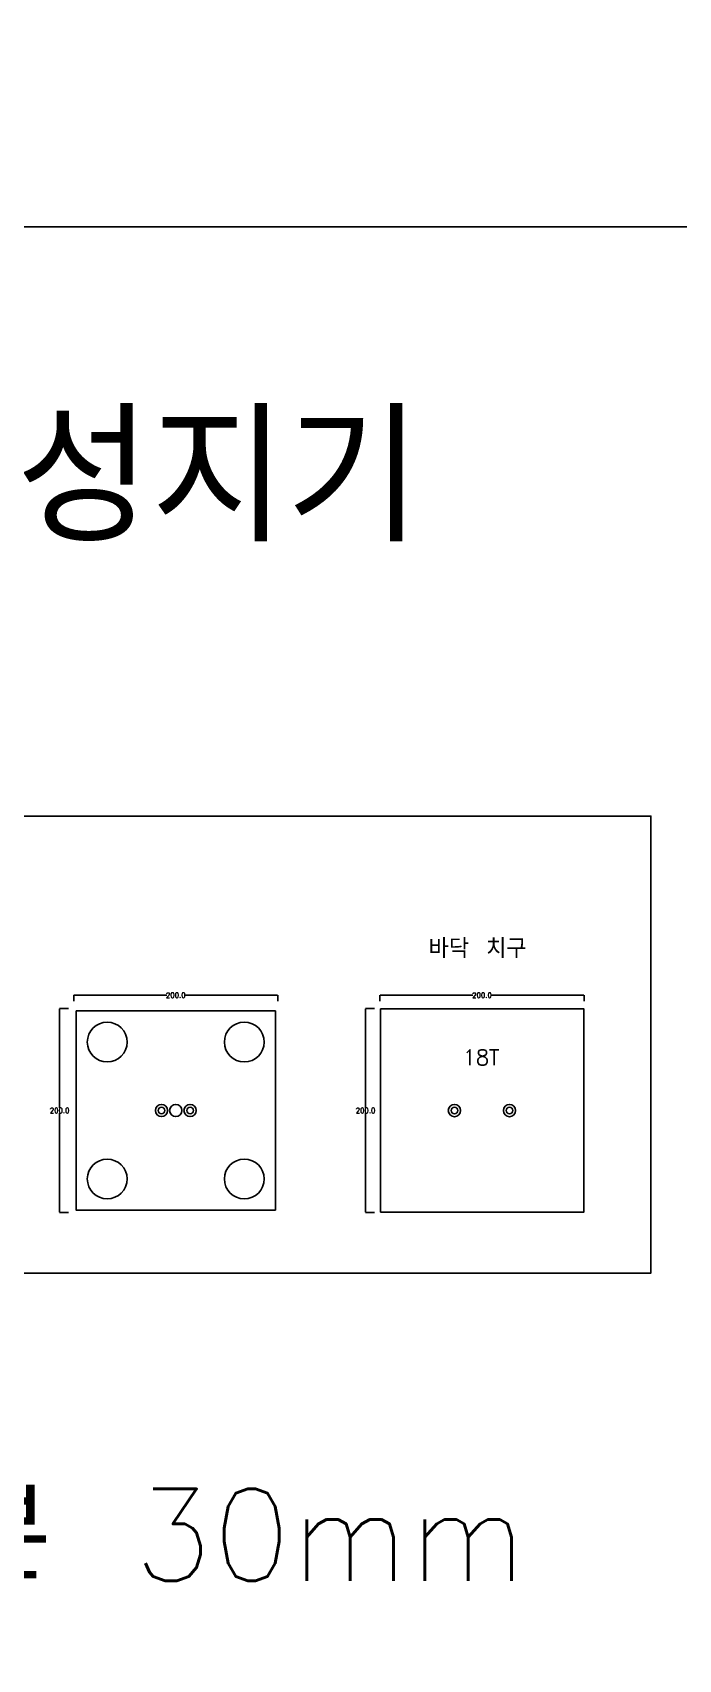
# Model space of a CAD drawing. Header units: millimetres. Extents: x 13291 to 28291, y 200 to 6643.
# Drawn here: x 20940 to 21573, y 1795 to 3390 of the extents above; entities that cross this region are included whole.
import ezdxf

# ---------------------------------------------------------------- set-up
doc = ezdxf.new("R2010")
doc.units = ezdxf.units.MM
for name, color, linetype in [('TEXT', 3, 'Continuous'), ('볼트 구멍', 7, 'Continuous'), ('치구', 7, 'Continuous'), ('치수', 7, 'Continuous')]:
    doc.layers.add(name, color=color, linetype=linetype)
doc.styles.get("Standard").update_dxf_attribs({"font": 'txt.shx', "bigfont": 'whgtxt.shx'})
doc.dimstyles.get("Standard").update_dxf_attribs({"dimtxt": 7, "dimasz": 0.18, "dimexe": 0.18, "dimexo": 0.0625, "dimgap": 0.09, "dimtad": 0, "dimtih": 1, "dimtoh": 1, "dimdec": 1, "dimzin": 0, "dimdsep": 46, "dimtxsty": 'Standard', "dimcen": 0.09, "dimadec": 0, "dimazin": 0, "dimtfac": 1, "dimtdec": 1, "dimtofl": 0, "dimtmove": 0, "dimatfit": 3, "dimfxl": 0, "dimtolj": 1, "dimtzin": 0, "dimarcsym": 0})

# ---------------------------------------------------------------- blocks, each defined once
blk = doc.blocks.new('*D385')
at = {"layer": 'Defpoints', "color": 0, "linetype": 'Continuous'}
for p in [(21180.3, 2446.2), (20980.3, 2440.3), (21180.3, 2440.3)]:
    blk.add_point(p, dxfattribs=at)
at = {"layer": '치수', "color": 0, "linetype": 'Continuous', "lineweight": -2}
for p, q in [((20980.3, 2440.3), (20980.3, 2446.3)), ((20980.5, 2446.2), (21071.4, 2446.2)), ((21180.1, 2446.2), (21089.1, 2446.2)), ((21180.3, 2440.3), (21180.3, 2446.3))]:
    blk.add_line(p, q, dxfattribs=at)
at = {"layer": '치수', "color": 0, "linetype": 'Continuous'}
for points in [[(20980.5, 2446.2), (20980.5, 2446.1), (20980.3, 2446.2)], [(21180.1, 2446.2), (21180.1, 2446.1), (21180.3, 2446.2)]]:
    blk.add_solid(points, dxfattribs=at)
at = {"layer": '치수', "color": 0, "linetype": 'Continuous', "insert": (21080.3, 2446.2), "char_height": 5, "attachment_point": 5}
blk.add_mtext('\\A1;200.0', dxfattribs=at)
blk = doc.blocks.new('*D406')
at = {"layer": 'Defpoints', "color": 0, "linetype": 'Continuous'}
for p in [(20975.4, 2433.2), (20966.5, 2233.2), (20975.4, 2233.2)]:
    blk.add_point(p, dxfattribs=at)
at = {"layer": '치수', "color": 0, "linetype": 'Continuous', "lineweight": -2}
for p, q in [((20975.3, 2433.2), (20966.3, 2433.2)), ((20966.5, 2433), (20966.5, 2335.8)), ((20966.5, 2233.4), (20966.5, 2330.6)), ((20975.3, 2233.2), (20966.3, 2233.2))]:
    blk.add_line(p, q, dxfattribs=at)
at = {"layer": '치수', "color": 0, "linetype": 'Continuous'}
for points in [[(20966.5, 2433), (20966.5, 2433), (20966.5, 2433.2)], [(20966.5, 2233.4), (20966.5, 2233.4), (20966.5, 2233.2)]]:
    blk.add_solid(points, dxfattribs=at)
at = {"layer": '치수', "color": 0, "linetype": 'Continuous', "insert": (20966.5, 2333.2), "char_height": 5, "attachment_point": 5}
blk.add_mtext('\\A1;200.0', dxfattribs=at)
blk = doc.blocks.new('*D412')
at = {"layer": 'Defpoints', "color": 0, "linetype": 'Continuous'}
for p in [(21480.3, 2446.2), (21280.3, 2440.3), (21480.3, 2440.3)]:
    blk.add_point(p, dxfattribs=at)
at = {"layer": '치수', "color": 0, "linetype": 'Continuous', "lineweight": -2}
for p, q in [((21280.3, 2440.3), (21280.3, 2446.3)), ((21280.5, 2446.2), (21371.4, 2446.2)), ((21480.1, 2446.2), (21389.1, 2446.2)), ((21480.3, 2440.3), (21480.3, 2446.3))]:
    blk.add_line(p, q, dxfattribs=at)
at = {"layer": '치수', "color": 0, "linetype": 'Continuous'}
for points in [[(21280.5, 2446.2), (21280.5, 2446.1), (21280.3, 2446.2)], [(21480.1, 2446.2), (21480.1, 2446.1), (21480.3, 2446.2)]]:
    blk.add_solid(points, dxfattribs=at)
at = {"layer": '치수', "color": 0, "linetype": 'Continuous', "insert": (21380.3, 2446.2), "char_height": 5, "attachment_point": 5}
blk.add_mtext('\\A1;200.0', dxfattribs=at)
blk = doc.blocks.new('*D414')
at = {"layer": 'Defpoints', "color": 0, "linetype": 'Continuous'}
for p in [(21275.1, 2433.2), (21266.2, 2233.2), (21275.1, 2233.2)]:
    blk.add_point(p, dxfattribs=at)
at = {"layer": '치수', "color": 0, "linetype": 'Continuous', "lineweight": -2}
for p, q in [((21275.1, 2433.2), (21266.1, 2433.2)), ((21266.2, 2433), (21266.2, 2335.8)), ((21266.2, 2233.4), (21266.2, 2330.6)), ((21275.1, 2233.2), (21266.1, 2233.2))]:
    blk.add_line(p, q, dxfattribs=at)
at = {"layer": '치수', "color": 0, "linetype": 'Continuous'}
for points in [[(21266.2, 2433), (21266.3, 2433), (21266.2, 2433.2)], [(21266.2, 2233.4), (21266.3, 2233.4), (21266.2, 2233.2)]]:
    blk.add_solid(points, dxfattribs=at)
at = {"layer": '치수', "color": 0, "linetype": 'Continuous', "insert": (21266.2, 2333.2), "char_height": 5, "attachment_point": 5}
blk.add_mtext('\\A1;200.0', dxfattribs=at)

msp = doc.modelspace()

# ---------------------------------------------------------------- linework, layer by layer
at = {"color": 6}
msp.add_lwpolyline([(20031.262, 2621.855), (21545.773, 2621.855), (21545.773, 2173.698), (20031.262, 2173.698)], close=True, dxfattribs=at)
at = {"layer": 'TEXT', "color": 6}
for points in [[(19291.441, 3199.699), (19291.441, 4699.699), (22291.441, 4699.699), (22291.441, 3199.699)], [(19291.441, 1699.699), (19291.441, 3199.699), (22291.441, 3199.699), (22291.441, 1699.699)]]:
    msp.add_lwpolyline(points, close=True, dxfattribs=at)
at = {"layer": '볼트 구멍', "color": 6}
for centre in [(21066.285, 2333.172), (21094.285, 2333.172), (21353.285, 2333.11), (21407.285, 2333.11)]:
    msp.add_circle(centre, 6, dxfattribs=at)
at = {"layer": '볼트 구멍', "color": 3}
for centre, radius in [((21066.285, 2333.172), 3.25), ((21080.285, 2333.172), 6), ((21094.285, 2333.172), 3.25), ((21353.285, 2333.11), 3.25), ((21407.285, 2333.11), 3.25)]:
    msp.add_circle(centre, radius, dxfattribs=at)
at = {"layer": '치구'}
for points in [[(20982.635, 2430.822), (20982.635, 2235.522), (21177.935, 2235.522), (21177.935, 2430.822)], [(21280.885, 2432.822), (21280.885, 2233.522), (21480.185, 2233.522), (21480.185, 2432.822)]]:
    msp.add_lwpolyline(points, close=True, dxfattribs=at)
for centre in [(21013.135, 2400.322), (21147.435, 2400.322), (21013.135, 2266.022), (21147.435, 2266.022)]:
    msp.add_circle(centre, 19.5, dxfattribs=at)

# ---------------------------------------------------------------- texts
at = {"layer": 'TEXT', "linetype": 'Continuous'}
for s, height, p in [('중앙인팩 / 해성지기', 125, (19921.833, 2890.975)), ('바닥 치구', 18.75, (21327.96, 2482.787))]:
    msp.add_text(s, height=height, dxfattribs=at).set_placement(p)
at = {"layer": 'TEXT', "color": 1}
msp.add_text('18T', height=15, dxfattribs=at).set_placement((21361.447, 2377.712))
msp.add_text('18T', height=15, dxfattribs=at).set_placement((21361.447, 2377.712))
at = {"layer": 'TEXT', "color": 3}
msp.add_text('상 시접 기본 30mm', height=90, dxfattribs=at).set_placement((20322.185, 1872.096))

# ---------------------------------------------------------------- dimensions: what is measured, and where the dimension line sits
at = {"layer": '치수', "color": 4, "linetype": 'Continuous'}
for base, p1, p2, picture, middle in [((21180.285, 2446.163), (20980.285, 2440.279), (21180.285, 2440.279), '*D385', (21080.285, 2446.163)), ((21480.285, 2446.163), (21280.285, 2440.279), (21480.285, 2440.279), '*D412', (21380.285, 2446.163))]:
    dim = msp.add_linear_dim(base=base, p1=p1, p2=p2, dimstyle='Standard', override={"dimtxt": 5}, dxfattribs=at)
    dim.commit()
    dim.dimension.update_dxf_attribs({"geometry": picture, "text_midpoint": middle})
for base, p1, p2, picture, middle in [((20966.489, 2233.172), (20975.394, 2433.172), (20975.394, 2233.172), '*D406', (20966.489, 2333.172)), ((21266.239, 2233.172), (21275.144, 2433.172), (21275.144, 2233.172), '*D414', (21266.239, 2333.172))]:
    dim = msp.add_linear_dim(base=base, p1=p1, p2=p2, angle=90, dimstyle='Standard', override={"dimtxt": 5}, dxfattribs=at)
    dim.commit()
    dim.dimension.update_dxf_attribs({"geometry": picture, "text_midpoint": middle})

doc.saveas('drawing.dxf')
